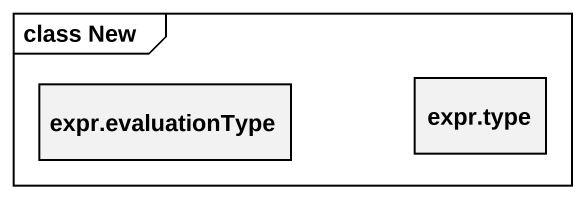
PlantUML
@startuml
mainframe class New
hide circle
hide empty members
class "expr.evaluationType" as expr_evaluationType
class "expr.type" as expr_type
@enduml
